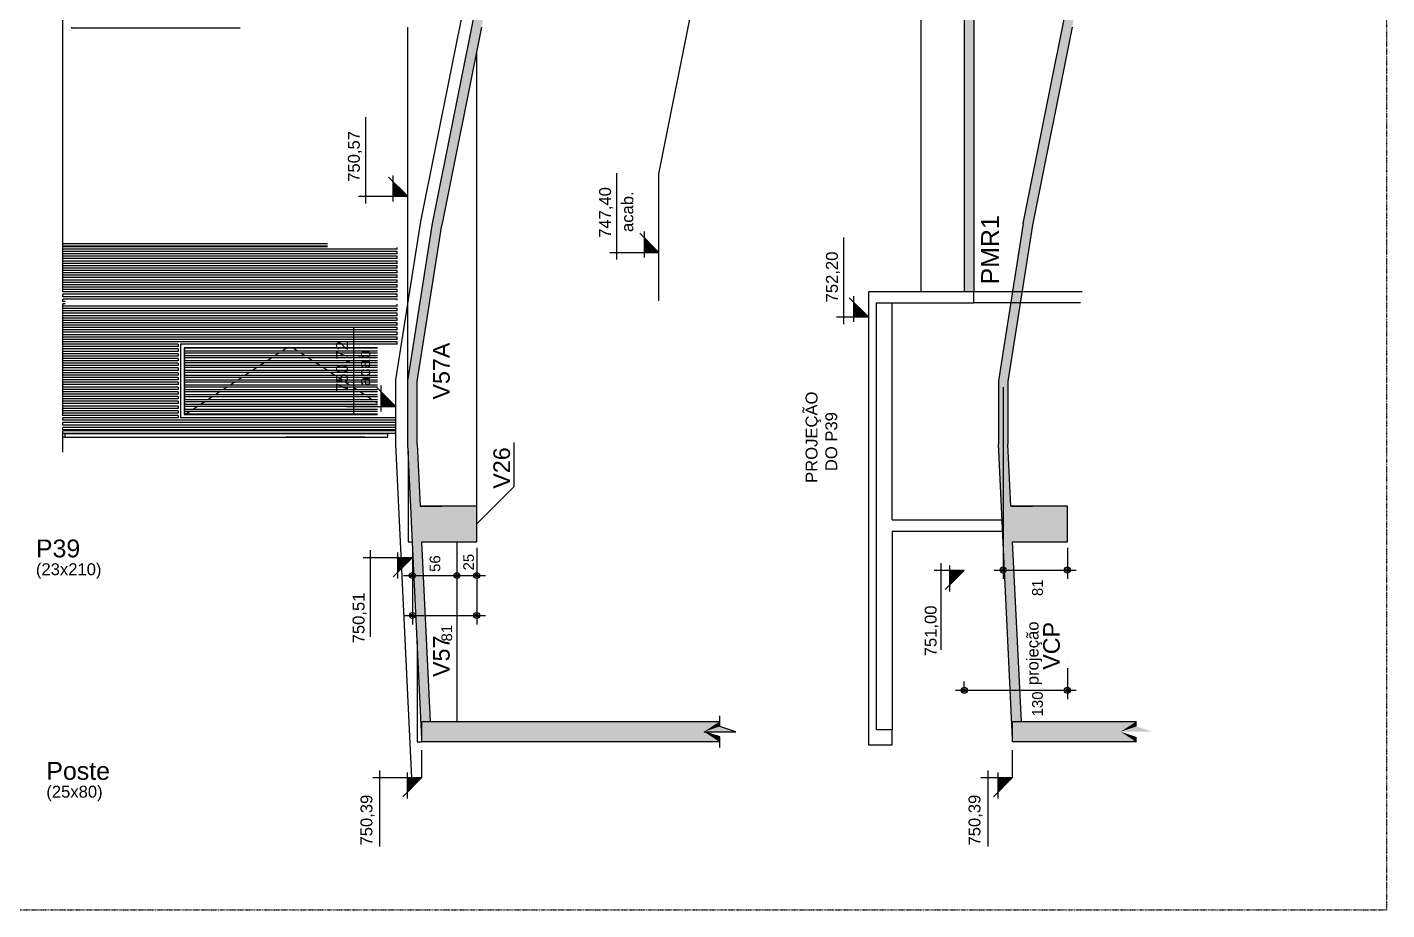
# Model space of a CAD drawing. Header units: millimetres. Extents: x 11071 to 20686, y 1651 to 7234.
# Drawn here: x 18970 to 20686, y 2132 to 3246 of the extents above; entities that cross this region are included whole.
import ezdxf

# ---------------------------------------------------------------- set-up
doc = ezdxf.new("R2010")
doc.units = ezdxf.units.MM
doc.linetypes.add('ESTILO_TQS_0003', pattern=[1.5, 0.5, -0.4, 0.1, -0.5])
for name, color, linetype in [('1', 4, 'Continuous'), ('12', 3, 'Continuous'), ('18', 9, 'Continuous'), ('19', 5, 'Continuous'), ('20', 4, 'Continuous'), ('204', 7, 'ESTILO_TQS_0003'), ('26', 1, 'Continuous'), ('30', 15, 'Continuous'), ('51', 6, 'Continuous'), ('8', 5, 'Continuous'), ('9', 3, 'Continuous'), ('CP5_CORTE_PARCIAL_5_1_NEW_03_AR', 7, 'Continuous')]:
    doc.layers.add(name, color=color, linetype=linetype)
doc.styles.get("Standard").update_dxf_attribs({"font": 'arial.ttf'})

msp = doc.modelspace()

# ---------------------------------------------------------------- linework, layer by layer
for p, q in [((19397.39, 3023.42), (19397.39, 3132.59)), ((19450.36, 3032.52), (19426.13, 3056.75)), ((19432.03, 3026.15), (19432.03, 3058.87)), ((19714.39, 2952.6), (19714.39, 3061.77)), ((19388.21, 3032.52), (19450.36, 3032.52)), ((19767.36, 2961.7), (19743.13, 2985.93)), ((19749.03, 2955.33), (19749.03, 2988.05)), ((20000.56, 2871.21), (20000.56, 2980.38)), ((19705.21, 2961.7), (19767.36, 2961.7)), ((20031.63, 2880.31), (20007.41, 2904.54)), ((20013.3, 2873.94), (20013.3, 2906.66)), ((19382.39, 2758.16), (19382.39, 2867.33)), ((19991.38, 2880.31), (20031.63, 2880.31)), ((19435.36, 2767.26), (19411.13, 2791.49)), ((19417.03, 2760.89), (19417.03, 2793.61)), ((19373.21, 2767.26), (19435.36, 2767.26)), ((19394.17, 2576.65), (19456.32, 2576.65)), ((19403.34, 2476.58), (19403.34, 2585.75)), ((19432.09, 2552.43), (19456.32, 2576.65)), ((19437.99, 2550.3), (19437.99, 2583.03)), ((20152.63, 2560.3), (20114.43, 2560.3)), ((20123.6, 2460.23), (20123.6, 2569.4)), ((20128.41, 2536.07), (20152.63, 2560.3)), ((20134.3, 2533.95), (20134.3, 2566.67)), ((19468.36, 2298.89), (19468.36, 2333.58)), ((20213.63, 2298.89), (20213.63, 2333.58)), ((19406.21, 2298.89), (19468.36, 2298.89)), ((19415.39, 2212), (19415.39, 2307.99)), ((19444.13, 2274.67), (19468.36, 2298.89)), ((19450.03, 2272.54), (19450.03, 2305.26)), ((20173.38, 2298.89), (20213.63, 2298.89)), ((20182.56, 2212), (20182.56, 2307.99)), ((20189.41, 2274.67), (20213.63, 2298.89)), ((20195.3, 2272.54), (20195.3, 2305.26))]:
    msp.add_line(p, q)
msp.add_lwpolyline([(19844.33, 2336.82), (19844.33, 2350.15), (19824.33, 2356.82), (19864.33, 2356.82), (19844.33, 2363.49), (19844.33, 2376.82)])
at = {"layer": '1'}
for p, q in [((20097.63, 4166.59), (20097.63, 2912.09)), ((19450.36, 2799.65), (19450.36, 3246.09)), ((19537.36, 2641.46), (19537.36, 3215.04)), ((20301.41, 2912.09), (20164.63, 2912.09)), ((20061.63, 2624.09), (20061.63, 2898.09)), ((20299.2, 2898.09), (20164.63, 2898.09)), ((19450.78, 2710.83), (19450.78, 2596.46)), ((20061.63, 2624.09), (20200.11, 2624.09)), ((20061.63, 2610.09), (20061.63, 2359.09)), ((20061.63, 2610.09), (20200.88, 2610.09)), ((19450.78, 2596.46), (19456.32, 2596.46)), ((19512.36, 2596.46), (19512.36, 2369.83)), ((19462.36, 2471.62), (19462.36, 2343.81)), ((19462.36, 2343.81), (19468.36, 2343.81))]:
    msp.add_line(p, q, dxfattribs=at)
at = {"layer": '18'}
for p, q in [((19481.75, 2998.19), (19781.98, 4499.35)), ((20227.03, 2998.19), (20527.26, 4499.35)), ((20152.63, 4166.59), (20152.63, 2912.09)), ((20164.63, 4166.59), (20164.63, 2912.09)), ((19543.57, 3246.09), (19493.57, 2996.08)), ((20288.84, 3246.09), (20238.84, 2996.08)), ((19450.36, 2799.65), (19481.75, 2998.19)), ((19462.36, 2798.71), (19493.57, 2996.08)), ((20227.03, 2998.19), (20195.63, 2799.65)), ((20238.84, 2996.08), (20207.63, 2798.71)), ((20152.63, 2912.09), (20031.63, 2912.09)), ((20031.63, 2912.09), (20031.63, 2340.09)), ((20164.63, 2898.09), (20164.63, 2912.09)), ((20041.63, 2359.09), (20041.63, 2898.09)), ((20041.63, 2898.09), (20164.63, 2898.09)), ((19450.36, 2719.54), (19450.36, 2799.65)), ((19462.36, 2719.83), (19462.36, 2798.71)), ((20195.63, 2799.65), (20195.63, 2719.54)), ((20207.63, 2798.71), (20207.63, 2719.83)), ((19468.36, 2347.66), (19450.36, 2719.54)), ((19462.36, 2719.83), (19466.15, 2641.46)), ((20213.63, 2347.66), (20195.63, 2719.54)), ((20211.43, 2641.46), (20207.63, 2719.83)), ((19466.15, 2641.46), (19493.22, 2641.46)), ((19537.36, 2641.46), (19466.15, 2641.46)), ((19537.36, 2596.46), (19537.36, 2641.46)), ((20211.43, 2641.46), (20238.49, 2641.46)), ((20282.63, 2641.46), (20211.43, 2641.46)), ((20282.63, 2596.46), (20282.63, 2641.46)), ((19479.3, 2369.83), (19468.33, 2596.46)), ((19468.33, 2596.46), (19537.36, 2596.46)), ((20224.57, 2369.83), (20213.6, 2596.46)), ((20213.6, 2596.46), (20282.63, 2596.46)), ((20061.63, 2359.09), (20041.63, 2359.09)), ((20061.63, 2340.09), (20061.63, 2359.09)), ((20031.63, 2340.09), (20061.63, 2340.09))]:
    msp.add_line(p, q, dxfattribs=at)
at = {"layer": '19'}
for p, q in [((19466.98, 3000.83), (19766.98, 4500.83)), ((19767.36, 2900.46), (19767.36, 3060.83)), ((19435.36, 2800.83), (19466.98, 3000.83)), ((19767.36, 2913.62), (19767.36, 2995.27)), ((19435.36, 2719.18), (19435.36, 2800.83)), ((19455.75, 2297.97), (19435.36, 2719.18))]:
    msp.add_line(p, q, dxfattribs=at)
at = {"layer": '19', "linetype": 'Continuous'}
msp.add_line((19767.36, 3060.83), (20035.36, 4400.83), dxfattribs=at)
at = {"layer": '20'}
for points in [[(19432.03, 3050.85), (19450.36, 3032.52), (19432.03, 3032.52)], [(19432.03, 3050.85), (19432.03, 3032.52), (19432.03, 3050.85)], [(19749.03, 2980.03), (19767.36, 2961.7), (19749.03, 2961.7)], [(19749.03, 2980.03), (19749.03, 2961.7), (19749.03, 2980.03)], [(20013.3, 2898.64), (20031.63, 2880.31), (20013.3, 2880.31)], [(20013.3, 2898.64), (20013.3, 2880.31), (20013.3, 2898.64)], [(19417.03, 2785.59), (19435.36, 2767.26), (19417.03, 2767.26)], [(19417.03, 2785.59), (19417.03, 2767.26), (19417.03, 2785.59)], [(19437.99, 2558.32), (19456.32, 2576.65), (19437.99, 2576.65)], [(19437.99, 2558.32), (19437.99, 2576.65), (19437.99, 2558.32)], [(20134.3, 2541.97), (20152.63, 2560.3), (20134.3, 2560.3)], [(20134.3, 2541.97), (20134.3, 2560.3), (20134.3, 2541.97)], [(19450.03, 2280.56), (19468.36, 2298.89), (19450.03, 2298.89)], [(19450.03, 2280.56), (19450.03, 2298.89), (19450.03, 2280.56)], [(20195.3, 2280.56), (20213.63, 2298.89), (20195.3, 2298.89)], [(20195.3, 2280.56), (20195.3, 2298.89), (20195.3, 2280.56)]]:
    msp.add_solid(points, dxfattribs=at)
at = {"layer": '204'}
msp.add_lwpolyline([(18153.1, 2132), (20685.69, 2132), (20685.69, 4873.54), (18153.1, 4873.54), (18153.1, 2132)], dxfattribs=at)
at = {"layer": '26', "color": 3, "linetype": 'Continuous'}
for p, q in [((20201.59, 2798.96), (20201.59, 2798.96)), ((20201.59, 2791.46), (20201.59, 2549.59)), ((19456.26, 2596.46), (19456.26, 2596.46)), ((19456.32, 2596.46), (19456.32, 2596.46)), ((19512.36, 2596.46), (19512.36, 2596.46)), ((19537.36, 2596.46), (19537.36, 2596.46)), ((19537.36, 2596.46), (19537.36, 2596.46)), ((20282.63, 2596.46), (20282.63, 2596.46)), ((19456.26, 2588.96), (19456.26, 2542.73)), ((19456.32, 2588.96), (19456.32, 2492.3)), ((19512.36, 2588.96), (19512.36, 2542.73)), ((19512.36, 2582.98), (19512.36, 2582.98)), ((19512.36, 2575.48), (19512.36, 2542.73)), ((19537.36, 2588.96), (19537.36, 2492.3)), ((19537.36, 2588.96), (19537.36, 2542.73)), ((20282.63, 2588.96), (20282.63, 2549.59)), ((20190.34, 2560.84), (20293.88, 2560.84)), ((19445.01, 2553.98), (19523.61, 2553.98)), ((19501.11, 2553.98), (19548.61, 2553.98)), ((19445.07, 2503.55), (19548.61, 2503.55)), ((20282.63, 2444.65), (20282.63, 2444.65)), ((20282.63, 2437.15), (20282.63, 2397.77)), ((20152.63, 2413.35), (20152.63, 2420.27)), ((20141.38, 2409.02), (20293.88, 2409.02)), ((20152.63, 2405.85), (20152.63, 2405.85))]:
    msp.add_line(p, q, dxfattribs=at)
at = {"layer": '26'}
for p, q in [((19584.53, 2666.13), (19584.53, 2721.66)), ((19537.36, 2618.96), (19584.53, 2666.13))]:
    msp.add_line(p, q, dxfattribs=at)
at = {"layer": '26', "color": 3, "linetype": 'Continuous'}
for centre, radius in [((19456.26, 2553.98), 3.75), ((19512.36, 2553.98), 3.75), ((19512.36, 2553.98), 3.75), ((19537.36, 2553.98), 3.75), ((20201.59, 2560.84), 3.75), ((20201.59, 2560.84), 1.87), ((20282.63, 2560.84), 3.75), ((20282.63, 2560.84), 1.87), ((19456.26, 2553.98), 1.87), ((19512.36, 2553.98), 1.87), ((19512.36, 2553.98), 1.87), ((19537.36, 2553.98), 1.87), ((19456.32, 2503.55), 3.75), ((19456.32, 2503.55), 1.87), ((19537.36, 2503.55), 3.75), ((19537.36, 2503.55), 1.87), ((20152.63, 2409.02), 3.75), ((20152.63, 2409.02), 1.87), ((20282.63, 2409.02), 3.75), ((20282.63, 2409.02), 1.87)]:
    msp.add_circle(centre, radius, dxfattribs=at)
at = {"layer": '30'}
msp.add_lwpolyline([(20164.63, 2912.09), (20031.63, 2912.09), (20031.63, 2340.09), (20061.63, 2340.09), (20061.63, 2359.09), (20041.63, 2359.09), (20041.63, 2898.09), (20164.63, 2898.09), (20164.63, 2912.09)], dxfattribs=at)
for points in [[(19481.75, 2998.19), (19493.57, 2996.08), (19761.51, 4396.59)], [(19493.57, 2996.08), (19543.57, 3246.09), (19761.51, 4396.59)], [(20227.03, 2998.19), (20238.84, 2996.08), (20506.78, 4396.59)], [(20238.84, 2996.08), (20288.84, 3246.09), (20506.78, 4396.59)], [(20164.63, 4166.59), (20152.63, 4166.59), (20152.63, 2912.09)], [(20164.63, 4166.59), (20152.63, 2912.09), (20164.63, 2912.09)], [(20164.63, 4166.59), (20164.63, 2912.09), (20164.63, 4166.59)], [(19450.36, 2719.54), (19462.36, 2798.71), (19481.75, 2998.19)], [(19481.75, 2998.19), (19450.36, 2799.65), (19450.36, 2719.54)], [(19462.36, 2798.71), (19477.96, 2897.39), (19481.75, 2998.19)], [(19481.75, 2998.19), (19477.96, 2897.39), (19493.57, 2996.08)], [(20195.63, 2719.54), (20207.63, 2798.71), (20227.03, 2998.19)], [(20227.03, 2998.19), (20195.63, 2799.65), (20195.63, 2719.54)], [(20207.63, 2798.71), (20223.24, 2897.39), (20227.03, 2998.19)], [(20227.03, 2998.19), (20223.24, 2897.39), (20238.84, 2996.08)], [(19462.36, 2719.83), (19462.36, 2798.71), (19450.36, 2719.54)], [(20207.63, 2719.83), (20207.63, 2798.71), (20195.63, 2719.54)], [(19468.36, 2343.81), (19462.36, 2719.83), (19450.36, 2719.54)], [(19466.15, 2641.46), (19462.36, 2719.83), (19468.36, 2343.81)], [(20213.63, 2343.81), (20207.63, 2719.83), (20195.63, 2719.54)], [(20211.43, 2641.46), (20207.63, 2719.83), (20213.63, 2343.81)], [(19537.36, 2641.46), (19466.15, 2641.46), (19468.33, 2596.46)], [(19468.33, 2596.46), (19466.15, 2641.46), (19468.36, 2343.81)], [(19537.36, 2596.46), (19537.36, 2641.46), (19468.33, 2596.46)], [(20282.63, 2641.46), (20211.43, 2641.46), (20213.6, 2596.46)], [(20213.6, 2596.46), (20211.43, 2641.46), (20213.63, 2343.81)], [(20282.63, 2596.46), (20282.63, 2641.46), (20213.6, 2596.46)], [(19468.36, 2343.81), (19480.56, 2343.81), (19468.33, 2596.46)], [(20213.63, 2343.81), (20225.83, 2343.81), (20213.6, 2596.46)], [(19480.56, 2343.81), (19844.33, 2369.83), (19479.3, 2369.83)], [(19824.33, 2356.82), (19844.33, 2369.83), (19480.56, 2343.81)], [(19824.33, 2356.82), (19844.33, 2363.49), (19844.33, 2369.83)], [(20225.83, 2343.81), (20369.89, 2369.83), (20224.57, 2369.83)], [(20349.89, 2356.82), (20369.89, 2369.83), (20225.83, 2343.81)], [(20349.89, 2356.82), (20369.89, 2363.49), (20369.89, 2369.83)], [(19824.33, 2356.82), (19480.56, 2343.81), (19844.33, 2343.49)], [(19824.33, 2356.82), (19864.33, 2356.82), (19844.33, 2363.49)], [(19824.33, 2356.82), (19844.33, 2343.49), (19844.33, 2350.15)], [(20349.89, 2356.82), (20225.83, 2343.81), (20369.89, 2343.49)], [(20349.89, 2356.82), (20389.89, 2356.82), (20369.89, 2363.49)], [(20349.89, 2356.82), (20369.89, 2343.49), (20369.89, 2350.15)]]:
    msp.add_solid(points, dxfattribs=at)
at = {"layer": '51'}
for points in [[(19844.33, 2343.81), (19468.36, 2343.81), (19468.36, 2369.83), (19844.33, 2369.83)], [(20369.89, 2343.81), (20213.63, 2343.81), (20213.63, 2369.83), (20369.89, 2369.83)]]:
    msp.add_lwpolyline(points, dxfattribs=at)
at = {"layer": 'CP5_CORTE_PARCIAL_5_1_NEW_03_AR', "linetype": 'Continuous'}
for p, q in [((19015.18, 2911.84), (19015.18, 3688.2)), ((19026.17, 3245.83), (19026.17, 3244.83)), ((19239.17, 3244.83), (19026.17, 3244.83)), ((19015.18, 2972.84), (19349.17, 2972.84)), ((19015.18, 2969.84), (19349.17, 2969.84)), ((19349.17, 2968.84), (19015.18, 2968.84)), ((19437.17, 2965.84), (19437.17, 2967.82)), ((19412.17, 2965.84), (19015.18, 2965.84)), ((19412.17, 2962.84), (19015.18, 2962.84)), ((19412.17, 2959.84), (19015.18, 2959.84)), ((19412.17, 2956.84), (19015.18, 2956.84)), ((19412.17, 2953.84), (19015.18, 2953.84)), ((19412.17, 2950.84), (19015.18, 2950.84)), ((19437.17, 2965.84), (19412.17, 2965.84)), ((19437.17, 2962.84), (19412.17, 2962.84)), ((19437.17, 2959.84), (19412.17, 2959.84)), ((19437.17, 2956.84), (19412.17, 2956.84)), ((19437.17, 2953.84), (19412.17, 2953.84)), ((19437.17, 2950.84), (19412.17, 2950.84)), ((19437.17, 2959.84), (19437.17, 2962.84)), ((19437.17, 2953.84), (19437.17, 2956.84)), ((19437.17, 2947.84), (19437.17, 2950.84)), ((19412.17, 2947.84), (19015.18, 2947.84)), ((19412.17, 2944.84), (19015.18, 2944.84)), ((19412.17, 2941.84), (19015.18, 2941.84)), ((19412.17, 2938.84), (19015.18, 2938.84)), ((19412.17, 2935.84), (19015.18, 2935.84)), ((19437.17, 2947.84), (19412.17, 2947.84)), ((19437.17, 2944.84), (19412.17, 2944.84)), ((19437.17, 2941.84), (19412.17, 2941.84)), ((19437.17, 2938.84), (19412.17, 2938.84)), ((19437.17, 2935.84), (19412.17, 2935.84)), ((19437.17, 2941.84), (19437.17, 2944.84)), ((19437.17, 2935.84), (19437.17, 2938.84)), ((19412.17, 2932.84), (19015.18, 2932.84)), ((19412.17, 2929.84), (19015.18, 2929.84)), ((19412.17, 2926.84), (19015.18, 2926.84)), ((19412.17, 2923.84), (19015.18, 2923.84)), ((19412.17, 2920.84), (19015.18, 2920.84)), ((19412.17, 2917.84), (19015.18, 2917.84)), ((19437.17, 2932.84), (19412.17, 2932.84)), ((19437.17, 2929.84), (19412.17, 2929.84)), ((19437.17, 2926.84), (19412.17, 2926.84)), ((19437.17, 2923.84), (19412.17, 2923.84)), ((19437.17, 2920.84), (19412.17, 2920.84)), ((19437.17, 2917.84), (19412.17, 2917.84)), ((19437.17, 2929.84), (19437.17, 2932.84)), ((19437.17, 2923.84), (19437.17, 2926.84)), ((19437.17, 2917.84), (19437.17, 2920.84)), ((19015.17, 2905.84), (19015.17, 2908.84)), ((19412.17, 2908.84), (19015.17, 2908.84)), ((19412.17, 2905.84), (19015.17, 2905.84)), ((19015.17, 2899.84), (19015.17, 2902.84)), ((19412.17, 2902.84), (19015.17, 2902.84)), ((19018.17, 2899.84), (19015.17, 2899.84)), ((19412.17, 2914.84), (19015.18, 2914.84)), ((19412.17, 2911.84), (19015.18, 2911.84)), ((19437.17, 2914.84), (19412.17, 2914.84)), ((19437.17, 2911.84), (19412.17, 2911.84)), ((19437.17, 2908.84), (19412.17, 2908.84)), ((19437.17, 2905.84), (19412.17, 2905.84)), ((19437.17, 2902.84), (19412.17, 2902.84)), ((19437.17, 2911.84), (19437.17, 2914.84)), ((19437.17, 2905.84), (19437.17, 2908.84)), ((19437.17, 2901.34), (19437.17, 2902.84)), ((19018.17, 2896.84), (19015.17, 2896.84)), ((19015.17, 2780.52), (19015.17, 2896.84)), ((19412.17, 2893.84), (19015.17, 2893.84)), ((19412.17, 2890.84), (19015.17, 2890.84)), ((19412.17, 2887.84), (19015.17, 2887.84)), ((19412.17, 2884.84), (19015.17, 2884.84)), ((19437.17, 2893.84), (19412.17, 2893.84)), ((19437.17, 2890.84), (19412.17, 2890.84)), ((19437.17, 2887.84), (19412.17, 2887.84)), ((19437.17, 2884.84), (19412.17, 2884.84)), ((19437.17, 2893.84), (19437.17, 2896.34)), ((19437.17, 2887.84), (19437.17, 2890.84)), ((19437.17, 2881.84), (19437.17, 2884.84)), ((19412.17, 2881.84), (19015.17, 2881.84)), ((19412.17, 2878.84), (19015.17, 2878.84)), ((19412.17, 2875.84), (19015.17, 2875.84)), ((19412.17, 2872.84), (19015.17, 2872.84)), ((19412.17, 2869.84), (19015.17, 2869.84)), ((19412.17, 2866.84), (19015.17, 2866.84)), ((19437.17, 2881.84), (19412.17, 2881.84)), ((19437.17, 2878.84), (19412.17, 2878.84)), ((19437.17, 2875.84), (19412.17, 2875.84)), ((19437.17, 2872.84), (19412.17, 2872.84)), ((19437.17, 2869.84), (19412.17, 2869.84)), ((19437.17, 2866.84), (19412.17, 2866.84)), ((19437.17, 2875.84), (19437.17, 2878.84)), ((19437.17, 2869.84), (19437.17, 2872.84)), ((19437.17, 2863.84), (19437.17, 2866.84)), ((19412.17, 2863.84), (19015.17, 2863.84)), ((19412.17, 2860.84), (19015.17, 2860.84)), ((19412.17, 2857.84), (19015.17, 2857.84)), ((19412.17, 2854.84), (19015.17, 2854.84)), ((19412.17, 2851.84), (19015.17, 2851.84)), ((19162.17, 2848.84), (19015.17, 2848.84)), ((19412.17, 2848.84), (19162.17, 2848.84)), ((19437.17, 2863.84), (19412.17, 2863.84)), ((19437.17, 2860.84), (19412.17, 2860.84)), ((19437.17, 2857.84), (19412.17, 2857.84)), ((19437.17, 2854.84), (19412.17, 2854.84)), ((19437.17, 2851.84), (19412.17, 2851.84)), ((19437.17, 2848.84), (19412.17, 2848.84)), ((19437.17, 2857.84), (19437.17, 2860.84)), ((19437.17, 2851.84), (19437.17, 2854.84)), ((19437.17, 2845.84), (19437.17, 2848.84)), ((19160.67, 2845.84), (19015.17, 2845.84)), ((19160.67, 2842.84), (19015.17, 2842.84)), ((19160.67, 2839.84), (19015.17, 2839.84)), ((19160.67, 2836.84), (19015.17, 2836.84)), ((19160.67, 2833.84), (19015.17, 2833.84)), ((19160.67, 2830.84), (19015.17, 2830.84)), ((19160.67, 2845.84), (19160.67, 2842.84)), ((19160.67, 2839.84), (19160.67, 2836.84)), ((19160.67, 2833.84), (19160.67, 2830.84)), ((19412.17, 2845.84), (19163.67, 2845.84)), ((19163.67, 2845.84), (19163.67, 2841.34)), ((19163.67, 2841.34), (19163.67, 2835.34)), ((19163.67, 2835.34), (19163.67, 2829.34)), ((19168.17, 2841.34), (19168.17, 2757.34)), ((19412.17, 2841.34), (19168.17, 2841.34)), ((19412.17, 2840.84), (19168.67, 2840.84)), ((19168.67, 2840.84), (19168.67, 2837.69)), ((19168.67, 2834.69), (19168.67, 2837.69)), ((19168.67, 2837.69), (19412.17, 2837.69)), ((19412.17, 2834.69), (19168.67, 2834.69)), ((19168.67, 2834.69), (19168.67, 2831.55)), ((19168.67, 2828.55), (19168.67, 2831.55)), ((19168.67, 2831.55), (19412.17, 2831.55)), ((19282.68, 2831.55), (19287.48, 2834.69)), ((19292.05, 2837.69), (19296.85, 2840.84)), ((19296.85, 2840.84), (19297.61, 2841.34)), ((19306, 2840.84), (19305.24, 2841.34)), ((19310.79, 2837.69), (19306, 2840.84)), ((19320.16, 2831.55), (19315.37, 2834.69)), ((19437.17, 2845.84), (19412.17, 2845.84)), ((19160.67, 2827.84), (19015.17, 2827.84)), ((19160.67, 2824.84), (19015.17, 2824.84)), ((19160.67, 2821.84), (19015.17, 2821.84)), ((19160.67, 2818.84), (19015.17, 2818.84)), ((19160.67, 2815.84), (19015.17, 2815.84)), ((19160.67, 2827.84), (19160.67, 2824.84)), ((19160.67, 2821.84), (19160.67, 2818.84)), ((19160.67, 2815.84), (19160.67, 2812.84)), ((19163.67, 2829.34), (19163.67, 2823.34)), ((19163.67, 2823.34), (19163.67, 2817.34)), ((19163.67, 2817.34), (19163.67, 2811.34)), ((19412.17, 2828.55), (19168.67, 2828.55)), ((19168.67, 2828.55), (19168.67, 2825.41)), ((19168.67, 2822.41), (19168.67, 2825.41)), ((19168.67, 2825.41), (19412.17, 2825.41)), ((19412.17, 2822.41), (19168.67, 2822.41)), ((19168.67, 2822.41), (19168.67, 2819.27)), ((19168.67, 2816.27), (19168.67, 2819.27)), ((19168.67, 2819.27), (19412.17, 2819.27)), ((19412.17, 2816.27), (19168.67, 2816.27)), ((19168.67, 2816.27), (19168.67, 2813.12)), ((19254.58, 2813.12), (19259.37, 2816.27)), ((19263.94, 2819.27), (19268.74, 2822.41)), ((19273.31, 2825.41), (19278.11, 2828.55)), ((19329.53, 2825.41), (19324.74, 2828.55)), ((19338.9, 2819.27), (19334.11, 2822.41)), ((19348.27, 2813.12), (19343.48, 2816.27)), ((19160.67, 2812.84), (19015.17, 2812.84)), ((19160.67, 2809.84), (19015.17, 2809.84)), ((19160.67, 2806.84), (19015.17, 2806.84)), ((19160.67, 2803.84), (19015.17, 2803.84)), ((19160.67, 2800.84), (19015.17, 2800.84)), ((19160.67, 2797.84), (19015.17, 2797.84)), ((19160.67, 2809.84), (19160.67, 2806.84)), ((19160.67, 2803.84), (19160.67, 2800.84)), ((19160.67, 2797.84), (19160.67, 2794.84)), ((19163.67, 2811.34), (19163.67, 2805.34)), ((19163.67, 2805.34), (19163.67, 2799.34)), ((19163.67, 2799.34), (19163.67, 2793.34)), ((19168.67, 2810.12), (19168.67, 2813.12)), ((19168.67, 2813.12), (19412.17, 2813.12)), ((19412.17, 2810.12), (19168.67, 2810.12)), ((19168.67, 2810.12), (19168.67, 2806.98)), ((19168.67, 2803.98), (19168.67, 2806.98)), ((19168.67, 2806.98), (19412.17, 2806.98)), ((19412.17, 2803.98), (19168.67, 2803.98)), ((19168.67, 2803.98), (19168.67, 2800.84)), ((19168.67, 2797.84), (19168.67, 2800.84)), ((19168.67, 2800.84), (19412.17, 2800.84)), ((19412.17, 2797.84), (19168.67, 2797.84)), ((19168.67, 2797.84), (19168.67, 2794.69)), ((19226.47, 2794.69), (19231.26, 2797.84)), ((19235.84, 2800.84), (19240.63, 2803.98)), ((19245.21, 2806.98), (19250, 2810.12)), ((19357.64, 2806.98), (19352.85, 2810.12)), ((19367.01, 2800.84), (19362.22, 2803.98)), ((19376.38, 2794.69), (19371.59, 2797.84)), ((19160.67, 2794.84), (19015.17, 2794.84)), ((19160.67, 2791.84), (19015.17, 2791.84)), ((19160.67, 2788.84), (19015.17, 2788.84)), ((19160.67, 2785.84), (19015.17, 2785.84)), ((19160.67, 2782.84), (19015.17, 2782.84)), ((19015.17, 2779.84), (19015.17, 2780.52)), ((19015.17, 2759.25), (19015.17, 2780.52)), ((19160.67, 2779.84), (19015.17, 2779.84)), ((19160.67, 2791.84), (19160.67, 2788.84)), ((19160.67, 2785.84), (19160.67, 2782.84)), ((19160.67, 2779.84), (19160.67, 2776.84)), ((19163.67, 2793.34), (19163.67, 2787.34)), ((19163.67, 2787.34), (19163.67, 2781.34)), ((19163.67, 2781.34), (19163.67, 2775.34)), ((19168.67, 2791.69), (19168.67, 2794.69)), ((19168.67, 2794.69), (19412.17, 2794.69)), ((19412.17, 2791.69), (19168.67, 2791.69)), ((19168.67, 2791.69), (19168.67, 2788.55)), ((19168.67, 2785.55), (19168.67, 2788.55)), ((19168.67, 2788.55), (19412.17, 2788.55)), ((19412.17, 2785.55), (19168.67, 2785.55)), ((19168.67, 2785.55), (19168.67, 2782.41)), ((19168.67, 2779.41), (19168.67, 2782.41)), ((19168.67, 2782.41), (19412.17, 2782.41)), ((19412.17, 2779.41), (19168.67, 2779.41)), ((19168.67, 2779.41), (19168.67, 2776.27)), ((19198.36, 2776.27), (19203.15, 2779.41)), ((19207.73, 2782.41), (19212.52, 2785.55)), ((19217.1, 2788.55), (19221.89, 2791.69)), ((19385.75, 2788.55), (19380.96, 2791.69)), ((19395.12, 2782.41), (19390.33, 2785.55)), ((19404.49, 2776.27), (19399.69, 2779.41)), ((19160.67, 2776.84), (19015.17, 2776.84)), ((19015.17, 2773.84), (19015.17, 2776.84)), ((19160.67, 2773.84), (19015.17, 2773.84)), ((19160.67, 2770.84), (19015.17, 2770.84)), ((19015.17, 2767.84), (19015.17, 2770.84)), ((19160.67, 2767.84), (19015.17, 2767.84)), ((19160.67, 2764.84), (19015.17, 2764.84)), ((19015.17, 2761.84), (19015.17, 2764.84)), ((19160.67, 2773.84), (19160.67, 2770.84)), ((19160.67, 2767.84), (19160.67, 2764.84)), ((19163.67, 2775.34), (19163.67, 2769.34)), ((19163.67, 2769.34), (19163.67, 2763.34)), ((19163.67, 2763.34), (19163.67, 2757.34)), ((19168.67, 2773.27), (19168.67, 2776.27)), ((19168.67, 2776.27), (19412.17, 2776.27)), ((19412.17, 2773.27), (19168.67, 2773.27)), ((19168.67, 2773.27), (19168.67, 2770.12)), ((19168.67, 2767.12), (19168.67, 2770.12)), ((19168.67, 2770.12), (19412.17, 2770.12)), ((19412.17, 2767.12), (19168.67, 2767.12)), ((19168.67, 2767.12), (19168.67, 2763.98)), ((19168.67, 2760.98), (19168.67, 2763.98)), ((19168.67, 2763.98), (19412.17, 2763.98)), ((19179.62, 2763.98), (19184.41, 2767.12)), ((19188.99, 2770.12), (19193.78, 2773.27)), ((19412.17, 2771.23), (19409.06, 2773.27)), ((19160.67, 2761.84), (19015.17, 2761.84)), ((19160.67, 2758.84), (19015.17, 2758.84)), ((19015.17, 2755.84), (19015.17, 2758.84)), ((19160.67, 2755.84), (19015.17, 2755.84)), ((19160.67, 2752.84), (19015.17, 2752.84)), ((19015.17, 2749.84), (19015.17, 2752.84)), ((19162.17, 2749.84), (19015.17, 2749.84)), ((19015.17, 2743.84), (19015.17, 2746.84)), ((19412.17, 2746.84), (19015.17, 2746.84)), ((19160.67, 2761.84), (19160.67, 2758.84)), ((19160.67, 2755.84), (19160.67, 2752.84)), ((19412.17, 2749.84), (19162.17, 2749.84)), ((19163.67, 2757.34), (19163.67, 2752.84)), ((19412.17, 2752.84), (19163.67, 2752.84)), ((19168.17, 2757.34), (19412.17, 2757.34)), ((19412.17, 2760.98), (19168.67, 2760.98)), ((19168.67, 2760.98), (19168.67, 2757.84)), ((19168.67, 2757.84), (19412.17, 2757.84)), ((19169.49, 2757.34), (19170.25, 2757.84)), ((19170.25, 2757.84), (19175.04, 2760.98)), ((19435.55, 2752.84), (19412.17, 2752.84)), ((19435.55, 2749.84), (19412.17, 2749.84)), ((19435.55, 2746.84), (19412.17, 2746.84)), ((19412.17, 2743.84), (19015.17, 2743.84)), ((19015.17, 2737.84), (19015.17, 2740.84)), ((19412.17, 2740.84), (19015.17, 2740.84)), ((19412.17, 2737.84), (19015.17, 2737.84)), ((19015.17, 2733.34), (19015.17, 2736.34)), ((19412.17, 2736.34), (19015.17, 2736.34)), ((19017.67, 2733.34), (19015.17, 2733.34)), ((19015.17, 2728.35), (19015.17, 2733.34)), ((19017.67, 2728.35), (19015.17, 2728.35)), ((19015.17, 2709.78), (19015.17, 2728.35)), ((19017.67, 2733.35), (19017.67, 2733.34)), ((19017.67, 2733.35), (19424.67, 2733.35)), ((19435.55, 2733.34), (19017.67, 2733.34)), ((19017.67, 2733.34), (19017.67, 2728.35)), ((19017.67, 2728.35), (19424.67, 2728.35)), ((19394.67, 2728.34), (19297.17, 2728.34)), ((19396.17, 2728.34), (19394.67, 2728.34)), ((19435.55, 2743.84), (19412.17, 2743.84)), ((19435.55, 2740.84), (19412.17, 2740.84)), ((19435.55, 2737.84), (19412.17, 2737.84)), ((19435.55, 2736.34), (19412.17, 2736.34)), ((19424.67, 2733.35), (19424.67, 2728.35))]:
    msp.add_line(p, q, dxfattribs=at)

# ---------------------------------------------------------------- texts
at = {"layer": '1'}
for s, p in [('750,57', (19389.88, 3050.85)), ('747,40', (19706.88, 2980.03)), ('acab.', (19734.99, 2987.48)), ('752,20', (19993.06, 2898.64)), ('750,72', (19374.88, 2785.59)), ('acab.', (19402.99, 2793.04)), ('750,51', (19395.84, 2468.32)), ('751,00', (20117.63, 2451.97)), ('projeção', (20246.24, 2415.51)), ('750,39', (19405.79, 2213.16)), ('750,39', (20172.97, 2213.16))]:
    msp.add_text(s, height=15, rotation=90, dxfattribs=at).set_placement(p)
at = {"layer": '12'}
for s, p in [('(23x210)', (18981.27, 2554.35)), ('(25x80)', (18994.39, 2273.62))]:
    msp.add_text(s, height=15, dxfattribs=at).set_placement(p)
at = {"layer": '26', "color": 3, "linetype": 'Continuous'}
for s, p in [('56', (19491.49, 2558.45)), ('25', (19533.92, 2560.29)), ('81', (20251.7, 2527.93)), ('81', (19506.43, 2470.64)), ('130', (20251.7, 2376.12))]:
    msp.add_text(s, height=13.5, rotation=90, dxfattribs=at).set_placement(p)
at = {"layer": '8'}
for s, p in [('V57A', (19503.34, 2776.04)), ('V26', (19579.42, 2663.5)), ('VCP', (20273.1, 2435.04)), ('V57', (19503.34, 2425.9))]:
    msp.add_text(s, height=21, rotation=90, dxfattribs=at).set_placement(p)
at = {"layer": '9'}
for s, height, p in [('PMR1', 22.5, (20196.38, 2921.28)), ('PROJEÇÃO', 15, (19967.37, 2670.84)), ('DO P39', 15, (19992.27, 2685.64))]:
    msp.add_text(s, height=height, rotation=90, dxfattribs=at).set_placement(p)
for s, p in [('P39', (18981.27, 2576.85)), ('Poste', (18994.39, 2296.12))]:
    msp.add_text(s, height=22.5, dxfattribs=at).set_placement(p)

doc.saveas('drawing.dxf')
